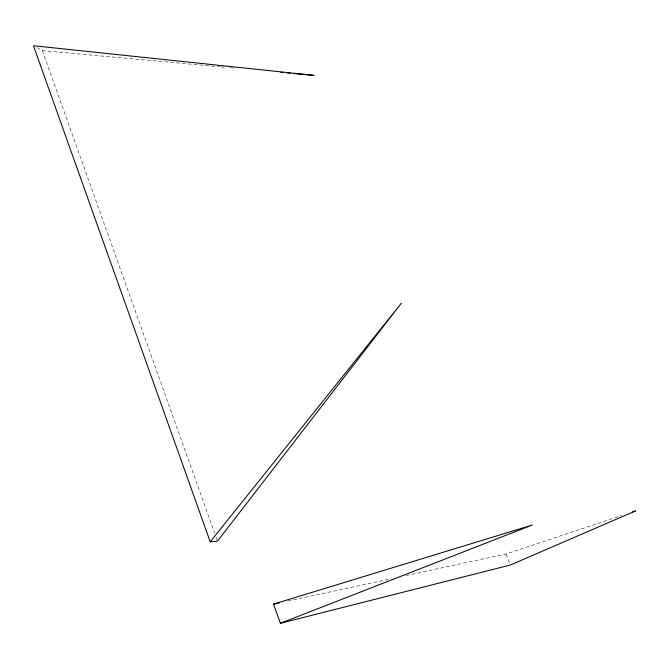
<?xml version="1.0" encoding="UTF-8"?>
<svg xmlns="http://www.w3.org/2000/svg" width="669" height="669" viewBox="0 0 669 669"><rect width="100%" height="100%" fill="white"/><g stroke="black" fill="none" stroke-linecap="round" stroke-linejoin="round"><path stroke-width="0.5" stroke-dasharray="3.35 2.51" d="M406.116 575.541L506.065 553.991L621.71 515.515M287.804 601.055L389.793 579.061M37.012 47.683L42.348 50.635L219.725 66.783M220.762 66.883L224.909 67.26M230.094 67.728L233.205 68.012M506.065 553.991L509.602 563.198M42.348 50.635L214.657 533.285M216.062 537.215L217.467 541.146"/><path stroke-width="1" d="M210.208 541.823L401.433 303.107L217.467 541.146L210.208 541.823L33.45 45.718L314.112 75.38L293.365 73.49M280.428 623.282L532.248 525.04L273.529 604.132L280.428 623.282L510.313 565.037L635.55 510.915L632.581 511.902M273.529 604.132L279.642 602.811M280.921 72.361L282.995 72.545M287.143 72.929L290.254 73.205"/></g></svg>
